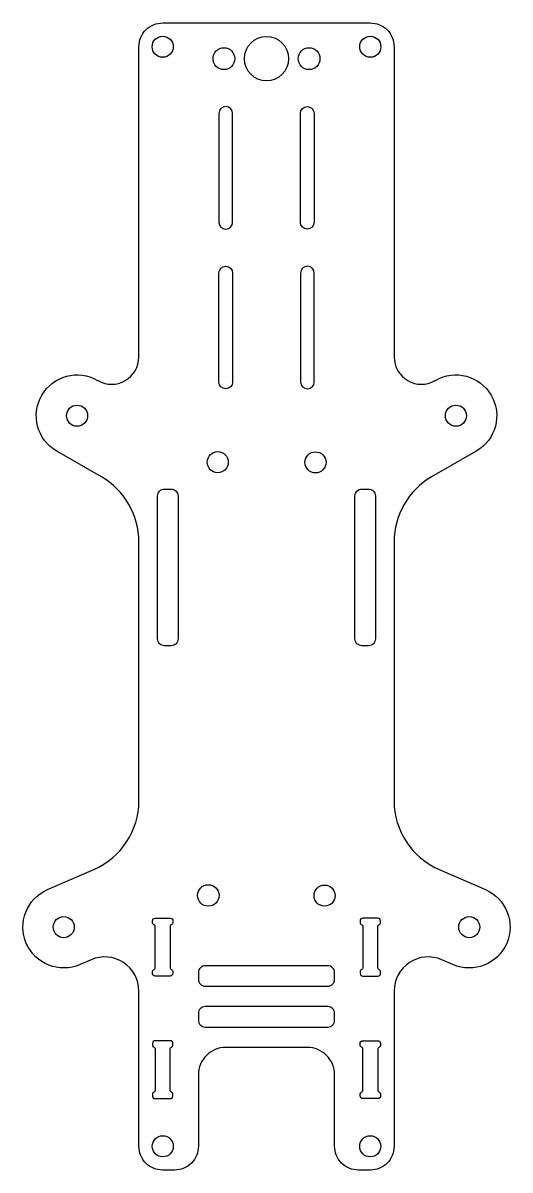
# Model space of a CAD drawing. Header units: millimetres. Extents: x -36 to 36, y -75 to 93.
import ezdxf

# ---------------------------------------------------------------- set-up
doc = ezdxf.new("R2010")
doc.units = ezdxf.units.MM
doc.layers.get('0').update_dxf_attribs({"linetype": 'CONTINUOUS'})

msp = doc.modelspace()

# ---------------------------------------------------------------- linework, layer by layer
for points in [[(15.25, 93.44, -0.414214), (18.75, 89.94), (18.75, 44.38, 0.57735), (24.75, 40.92), (24.83, 40.96, -1), (30.83, 30.57), (24.25, 26.77, 0.267949), (18.75, 17.25), (18.75, -20.77, 0.298588), (25.36, -30.85), (32.18, -33.82, -1), (27.4, -44.82), (25.74, -44.11, 0.540134), (18.75, -48.69), (18.75, -71.5, -0.414214), (15.26, -74.99), (13.5, -74.99, -0.414214), (10, -71.49), (10, -60.99, 0.414214), (6, -56.99), (-6, -56.99, 0.414214), (-10, -60.99), (-10, -71.49, -0.414214), (-13.5, -74.99), (-15.26, -74.99, -0.414214), (-18.75, -71.5), (-18.75, -48.69, 0.540134), (-25.74, -44.11), (-27.4, -44.82, -1), (-32.18, -33.82), (-25.36, -30.85, 0.298588), (-18.75, -20.77), (-18.75, 17.25, 0.267949), (-24.25, 26.77), (-30.83, 30.57, -1), (-24.83, 40.96), (-24.75, 40.92, 0.57735), (-18.75, 44.38), (-18.75, 89.94, -0.414214), (-15.25, 93.44)], [(-4.98, 64.16), (-4.98, 80.16, 1), (-6.98, 80.16), (-6.98, 64.16, 1)], [(4.98, 80.16, -1), (6.98, 80.16), (6.98, 64.16, -1), (4.98, 64.16)], [(-6.98, 56.71, -1), (-4.98, 56.71), (-4.98, 40.71, -1), (-6.98, 40.71)], [(7.02, 40.71), (7.02, 56.71, 1), (5.02, 56.71), (5.02, 40.71, 1)], [(-16, 24, -0.414214), (-15, 25), (-14, 25, -0.414214), (-13, 24), (-13, 3, -0.414214), (-14, 2), (-15, 2, -0.414214), (-16, 3)], [(15, 25, -0.414214), (16, 24), (16, 3, -0.414214), (15, 2), (14, 2, -0.414214), (13, 3), (13, 24, -0.414214), (14, 25)], [(-16.76, -45.9, -0.317837), (-16.49, -45.52, 0.317837), (-16.35, -45.33), (-16.35, -39.16, 0.317837), (-16.49, -38.98, -0.317837), (-16.75, -38.6), (-16.75, -38.4, -0.414214), (-16.35, -38), (-14.15, -38, -0.414214), (-13.75, -38.4), (-13.75, -38.6, -0.317837), (-14.02, -38.98, 0.317837), (-14.15, -39.16), (-14.15, -45.33, 0.317837), (-14.02, -45.52, -0.317837), (-13.76, -45.9), (-13.76, -46.1, -0.414214), (-14.16, -46.5), (-16.36, -46.5, -0.414214), (-16.76, -46.1)], [(14.02, -38.98, -0.317837), (14.15, -39.16), (14.15, -45.33, -0.317837), (14.02, -45.52, 0.317837), (13.76, -45.9), (13.76, -46.1, 0.414214), (14.16, -46.5), (16.36, -46.5, 0.414214), (16.76, -46.1), (16.76, -45.9, 0.317837), (16.49, -45.52, -0.317837), (16.35, -45.33), (16.35, -39.16, -0.317837), (16.49, -38.98, 0.317837), (16.75, -38.6), (16.75, -38.4, 0.414214), (16.35, -38), (14.15, -38, 0.414214), (13.75, -38.4), (13.75, -38.6, 0.317837)], [(9, -44.99), (-9, -44.99, 0.414214), (-10, -45.99), (-10, -46.99, 0.414214), (-9, -47.99), (9, -47.99, 0.414214), (10, -46.99), (10, -45.99, 0.414214)], [(9, -50.99), (-9, -50.99, 0.414214), (-10, -51.99), (-10, -52.99, 0.414214), (-9, -53.99), (9, -53.99, 0.414214), (10, -52.99), (10, -51.99, 0.414214)], [(-16.49, -56.98, -0.317837), (-16.35, -57.16), (-16.35, -63.33, -0.317837), (-16.49, -63.52, 0.317837), (-16.76, -63.9), (-16.76, -64.1, 0.414214), (-16.36, -64.5), (-14.16, -64.5, 0.414214), (-13.76, -64.1), (-13.76, -63.9, 0.317837), (-14.02, -63.52, -0.317837), (-14.15, -63.33), (-14.15, -57.16, -0.317837), (-14.02, -56.98, 0.317837), (-13.75, -56.6), (-13.75, -56.4, 0.414214), (-14.15, -56), (-16.35, -56, 0.414214), (-16.75, -56.4), (-16.75, -56.6, 0.317837)], [(13.75, -56.4, -0.414214), (14.15, -56), (16.35, -56, -0.414214), (16.75, -56.4), (16.75, -56.6, -0.317837), (16.49, -56.98, 0.317837), (16.35, -57.16), (16.35, -63.33, 0.317837), (16.49, -63.52, -0.317837), (16.76, -63.9), (16.76, -64.1, -0.414214), (16.36, -64.5), (14.16, -64.5, -0.414214), (13.76, -64.1), (13.76, -63.9, -0.317837), (14.02, -63.52, 0.317837), (14.15, -63.33), (14.15, -57.16, 0.317837), (14.02, -56.98, -0.317837), (13.75, -56.6)]]:
    msp.add_lwpolyline(points, format="xyb", close=True)
for centre, radius in [((-15.25, 89.94), 1.55), ((0, 88.19), 3.25), ((15.25, 89.94), 1.55), ((-6.25, 88.19), 1.6), ((6.25, 88.19), 1.6), ((-27.83, 35.77), 1.55), ((27.83, 35.77), 1.55), ((-7.16, 28.94), 1.55), ((7.2, 28.92), 1.55), ((-8.55, -34.67), 1.58), ((8.53, -34.69), 1.55), ((-29.79, -39.32), 1.55), ((29.79, -39.32), 1.55), ((-15.24, -71.5), 1.55), ((15.24, -71.5), 1.55)]:
    msp.add_circle(centre, radius)

doc.saveas('drawing.dxf')
